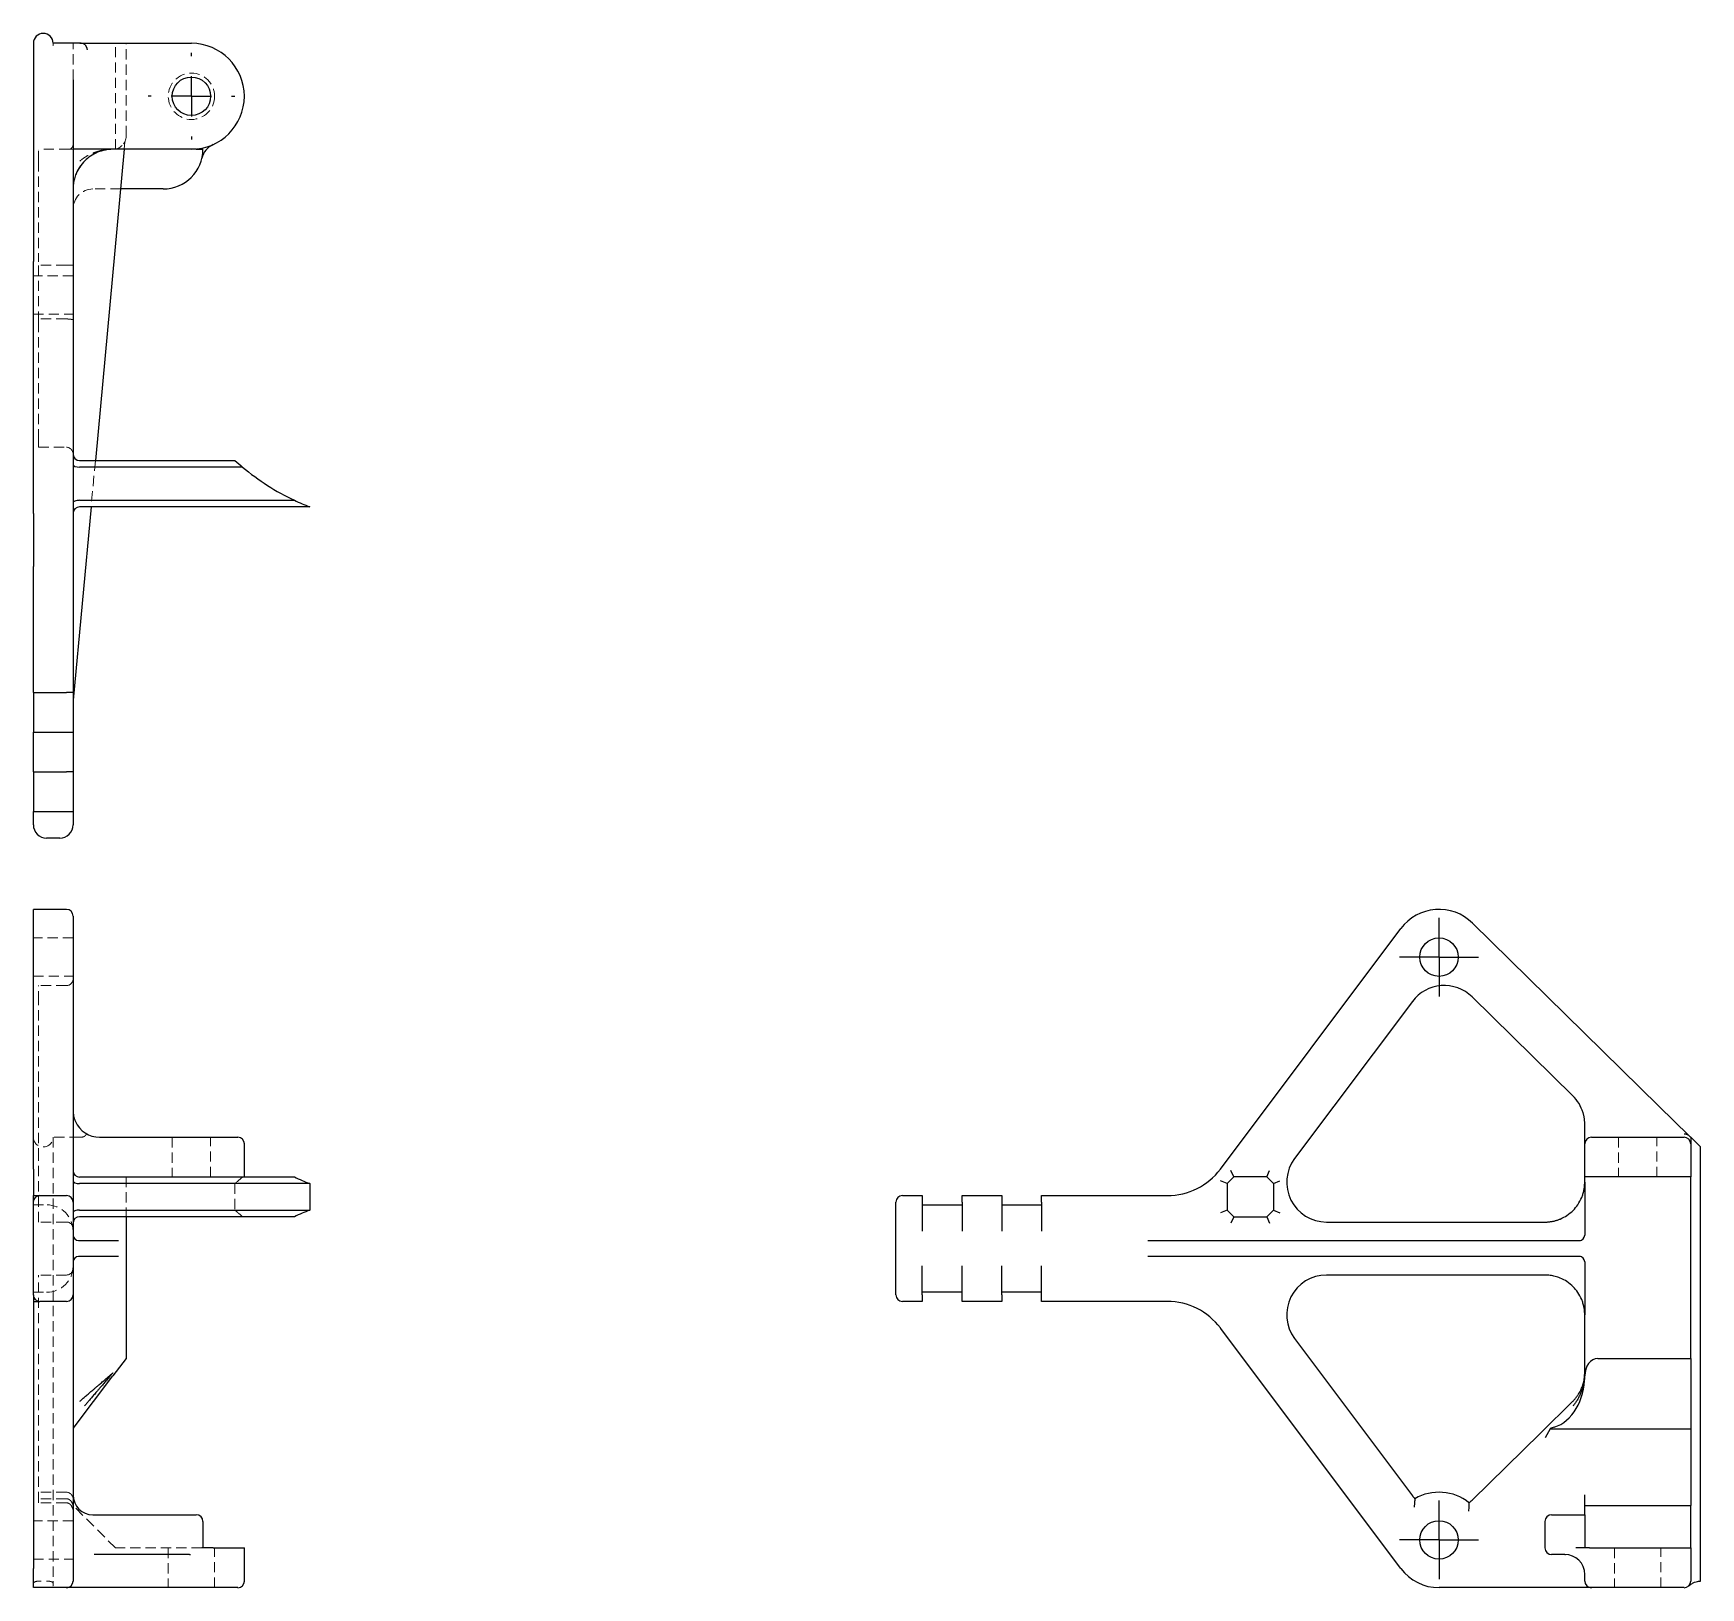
# Model space of a CAD drawing. Header units: millimetres. Extents: x 66 to 273, y 15 to 208.
import ezdxf

# ---------------------------------------------------------------- set-up
doc = ezdxf.new("R2010")
doc.units = ezdxf.units.MM
doc.linetypes.add('HIDDEN', pattern=[1.905, 1.27, -0.635])
doc.layers.add('10', color=7, linetype='Continuous')

# ---------------------------------------------------------------- blocks, each defined once
blk = doc.blocks.new('SW_CENTERMARKSYMBOL_0')
at = {"layer": '10', "color": 0}
for p, q in [((0, 5), (0, 5.38)), ((0, 0), (0, 2.5)), ((-5, 0), (-5.38, 0)), ((0, 0), (-2.5, 0)), ((0, 0), (0, -2.5)), ((0, 0), (2.5, 0)), ((5, 0), (5.38, 0)), ((0, -5), (0, -5.38))]:
    blk.add_line(p, q, dxfattribs=at)
blk = doc.blocks.new('SW_CENTERMARKSYMBOL_1')
at = {"layer": '10', "color": 0}
for p, q in [((0, 2.5), (0, 4.89)), ((0, 0), (0, 2.5)), ((-2.5, 0), (-4.89, 0)), ((0, 0), (-2.5, 0)), ((0, 0), (0, -2.5)), ((0, 0), (2.5, 0)), ((2.5, 0), (4.89, 0)), ((0, -2.5), (0, -4.89))]:
    blk.add_line(p, q, dxfattribs=at)
blk = doc.blocks.new('SW_CENTERMARKSYMBOL_2')
at = {"layer": '10', "color": 0}
for p, q in [((0, 2.5), (0, 4.89)), ((0, 0), (0, 2.5)), ((-2.5, 0), (-4.89, 0)), ((0, 0), (-2.5, 0)), ((0, 0), (0, -2.5)), ((0, 0), (2.5, 0)), ((2.5, 0), (4.89, 0)), ((0, -2.5), (0, -4.89))]:
    blk.add_line(p, q, dxfattribs=at)

msp = doc.modelspace()

# ---------------------------------------------------------------- linework, layer by layer
at = {"color": 7, "linetype": 'Continuous', "lineweight": 25}
for p, q in [((65.83, 206.77), (65.83, 179.64)), ((71.59, 206.77), (68.3, 206.77)), ((71.59, 206.77), (74.06, 206.77)), ((74.06, 206.77), (85.47, 206.77)), ((70.77, 202.24), (70.77, 179.06)), ((74.06, 193.6), (70.77, 193.6)), ((77.13, 193.6), (73.54, 154.91)), ((85.47, 193.6), (74.06, 193.6)), ((86.08, 193.6), (85.47, 193.6)), ((86.08, 193.6), (86.9, 193.6)), ((81.96, 188.66), (76.67, 188.66)), ((65.83, 170.75), (65.83, 179.64)), ((70.77, 179.06), (70.77, 171.41)), ((65.83, 148.33), (65.83, 170.75)), ((70.77, 171.41), (70.77, 148.99)), ((71.58, 154.91), (90.88, 154.91)), ((91.83, 154.09), (71.58, 154.09)), ((71.58, 149.98), (98.26, 149.98)), ((65.83, 148.33), (65.83, 141.74)), ((73, 149.15), (70.77, 125.13)), ((70.77, 148.99), (70.77, 141.74)), ((100.17, 149.15), (71.58, 149.15)), ((65.83, 126.11), (65.83, 141.74)), ((70.77, 141.74), (70.77, 126.11)), ((65.83, 126.11), (69.94, 126.11)), ((65.83, 126.11), (65.83, 121.17)), ((70.77, 126.11), (69.94, 126.11)), ((70.77, 126.11), (70.77, 121.17)), ((65.83, 121.17), (69.94, 121.17)), ((65.83, 116.23), (65.83, 121.17)), ((69.94, 121.17), (70.77, 121.17)), ((70.77, 121.17), (70.77, 116.23)), ((65.83, 116.23), (69.94, 116.23)), ((65.83, 116.23), (65.83, 111.29)), ((70.77, 116.23), (69.94, 116.23)), ((70.77, 116.23), (70.77, 111.29)), ((65.83, 111.29), (66.65, 111.29)), ((65.83, 109.65), (65.83, 111.29)), ((66.65, 111.29), (69.94, 111.29)), ((69.94, 111.29), (70.77, 111.29)), ((70.77, 111.29), (70.77, 109.65)), ((69.12, 108), (67.48, 108)), ((69.94, 99.14), (65.83, 99.14)), ((65.83, 96.77), (65.83, 99.14)), ((70.77, 98.32), (70.77, 96.28)), ((244.64, 97.44), (267.81, 74.71)), ((65.83, 66.88), (65.83, 96.77)), ((70.77, 96.28), (70.77, 66.38)), ((213.33, 66.88), (235.75, 96.77)), ((237.18, 87.71), (222.55, 68.19)), ((257.12, 75.98), (244.59, 88.27)), ((267.81, 74.71), (271.58, 71.01)), ((74.06, 70.83), (85.47, 70.83)), ((85.47, 70.83), (91.23, 70.83)), ((258.6, 70), (258.6, 72.45)), ((259.42, 70.83), (270.94, 70.83)), ((271.77, 70.83), (271.77, 70)), ((271.77, 70.83), (273, 69.62)), ((92.05, 65.89), (92.05, 70)), ((258.6, 65.89), (258.6, 70)), ((271.77, 70), (271.77, 65.89)), ((273, 15.68), (273, 69.62)), ((65.83, 66.88), (65.83, 63.58)), ((70.77, 66.38), (70.77, 62.76)), ((214.98, 65.89), (214.64, 66.7)), ((219.09, 65.89), (219.43, 66.7)), ((71.58, 65.89), (98.26, 65.89)), ((100.17, 65.07), (71.58, 65.07)), ((100.17, 65.07), (100.17, 61.77)), ((214.15, 65.07), (213.34, 65.4)), ((214.98, 65.89), (214.15, 65.07)), ((214.15, 65.07), (214.15, 61.77)), ((219.09, 65.89), (214.98, 65.89)), ((219.91, 65.07), (219.09, 65.89)), ((219.91, 65.07), (220.73, 65.4)), ((219.91, 65.07), (219.91, 61.77)), ((271.77, 65.89), (258.6, 65.89)), ((258.6, 65.23), (258.6, 65.89)), ((258.6, 65.23), (258.6, 58.65)), ((271.77, 43.35), (271.77, 65.89)), ((65.83, 63.58), (66.65, 63.58)), ((65.83, 62.76), (65.83, 63.58)), ((65.83, 51.24), (65.83, 62.76)), ((66.65, 63.58), (67.48, 63.58)), ((67.48, 63.58), (69.12, 63.58)), ((69.12, 63.58), (69.94, 63.58)), ((70.77, 62.76), (70.77, 51.24)), ((173, 51.24), (173, 62.76)), ((173.82, 63.58), (174.65, 63.58)), ((174.65, 63.58), (176.29, 63.58)), ((176.29, 63.58), (176.29, 62.76)), ((176.29, 62.76), (176.29, 59.14)), ((176.29, 62.43), (181.23, 62.43)), ((181.23, 62.76), (181.23, 63.58)), ((181.23, 63.58), (186.17, 63.58)), ((181.23, 62.76), (181.23, 59.14)), ((186.17, 63.58), (186.17, 62.76)), ((186.17, 62.76), (186.17, 59.14)), ((186.17, 62.43), (191.11, 62.43)), ((191.11, 63.58), (206.74, 63.58)), ((191.11, 62.76), (191.11, 63.58)), ((191.11, 62.76), (191.11, 59.14)), ((71.58, 61.77), (100.17, 61.77)), ((98.26, 60.95), (71.58, 60.95)), ((77.35, 60.95), (77.35, 43.35)), ((214.15, 61.77), (213.34, 61.44)), ((214.15, 61.77), (214.98, 60.95)), ((214.98, 60.95), (214.64, 60.14)), ((214.98, 60.95), (219.09, 60.95)), ((219.09, 60.95), (219.91, 61.77)), ((219.09, 60.95), (219.43, 60.14)), ((219.91, 61.77), (220.73, 61.44)), ((226.5, 60.29), (253.66, 60.29)), ((71.43, 57.99), (76.41, 57.99)), ((76.41, 56.01), (71.43, 56.01)), ((204.32, 57.99), (258.05, 57.99)), ((258.05, 56.01), (204.32, 56.01)), ((176.29, 51.24), (176.29, 54.86)), ((181.23, 51.24), (181.23, 54.86)), ((186.17, 51.24), (186.17, 54.86)), ((191.11, 51.24), (191.11, 54.86)), ((258.6, 55.35), (258.6, 48.77)), ((253.66, 53.71), (226.5, 53.71)), ((65.83, 51.24), (65.83, 50.42)), ((65.83, 50.42), (66.65, 50.42)), ((65.83, 50.42), (65.83, 47.12)), ((67.48, 50.42), (66.65, 50.42)), ((69.12, 50.42), (67.48, 50.42)), ((69.94, 50.42), (69.12, 50.42)), ((70.77, 51.24), (70.77, 47.62)), ((174.65, 50.42), (173.82, 50.42)), ((176.29, 50.42), (174.65, 50.42)), ((181.23, 51.57), (176.29, 51.57)), ((176.29, 51.24), (176.29, 50.42)), ((181.23, 50.42), (181.23, 51.24)), ((186.17, 50.42), (181.23, 50.42)), ((191.11, 51.57), (186.17, 51.57)), ((186.17, 51.24), (186.17, 50.42)), ((191.11, 50.42), (191.11, 51.24)), ((206.74, 50.42), (191.11, 50.42)), ((258.6, 41.55), (258.6, 48.77)), ((65.83, 47.12), (65.83, 17.23)), ((70.77, 47.62), (70.77, 17.72)), ((235.75, 17.23), (213.33, 47.12)), ((222.55, 45.81), (237.18, 26.29)), ((77.35, 43.35), (75.71, 41.17)), ((258.6, 41.55), (258.6, 41.17)), ((260.24, 43.35), (271.77, 43.35)), ((271.77, 43.35), (271.77, 34.61)), ((70.9, 34.79), (75.71, 41.17)), ((253.08, 34.06), (257.12, 38.02)), ((244.59, 25.73), (253.08, 34.06)), ((254.32, 34.61), (253.66, 33.48)), ((254.32, 34.61), (271.77, 34.61)), ((271.77, 34.61), (271.77, 25.07)), ((258.6, 23.91), (258.6, 26.38)), ((258.6, 25.07), (271.77, 25.07)), ((271.77, 19.8), (271.77, 25.07)), ((73.24, 23.91), (81.96, 23.91)), ((81.96, 23.91), (86.08, 23.91)), ((86.9, 23.09), (86.9, 19.8)), ((253.66, 19.8), (253.66, 23.09)), ((254.48, 23.91), (258.6, 23.91)), ((258.6, 23.91), (258.6, 23.09)), ((258.6, 23.09), (258.6, 19.8)), ((81.96, 18.98), (73.38, 18.98)), ((85.25, 18.98), (81.96, 18.98)), ((88.17, 19.8), (86.77, 19.8)), ((88.17, 19.8), (92.05, 19.8)), ((92.05, 15.68), (92.05, 19.8)), ((256.13, 18.98), (254.48, 18.98)), ((259.17, 19.8), (257.48, 19.8)), ((259.17, 19.8), (271.77, 19.8)), ((271.77, 19.8), (271.77, 15.68)), ((65.83, 14.86), (65.83, 17.23)), ((70.77, 17.72), (70.77, 15.68)), ((69.94, 14.86), (65.83, 14.86)), ((75.71, 14.86), (69.94, 14.86)), ((85.47, 14.86), (75.71, 14.86)), ((91.23, 14.86), (85.47, 14.86)), ((253.66, 14.86), (240.49, 14.86)), ((259.42, 14.86), (253.66, 14.86)), ((258.6, 15.68), (258.6, 16.51)), ((270.94, 14.86), (259.42, 14.86))]:
    msp.add_line(p, q, dxfattribs=at)
at = {"color": 7, "linetype": 'HIDDEN', "lineweight": 18}
for p, q in [((70.77, 202.24), (70.77, 206.77)), ((76.04, 193.6), (76.04, 206.77)), ((77.35, 195.24), (77.35, 206.77)), ((70.3, 193.6), (66.49, 193.6)), ((66.49, 192.12), (66.49, 193.6)), ((70.77, 193.6), (70.3, 193.6)), ((77.21, 194.5), (77.13, 193.6)), ((66.49, 192.12), (66.49, 179.59)), ((76.67, 188.66), (73.24, 188.66)), ((66.49, 172.18), (66.49, 179.59)), ((69.94, 179.21), (66.49, 179.21)), ((70.77, 177.88), (65.83, 177.88)), ((65.83, 173.1), (70.77, 173.1)), ((69.94, 172.51), (66.49, 172.51)), ((66.49, 157.55), (66.49, 172.18)), ((66.49, 156.56), (66.49, 157.55)), ((66.49, 156.56), (69.94, 156.56)), ((73.54, 154.91), (73, 149.15)), ((70.77, 95.6), (65.83, 95.6)), ((65.83, 90.83), (70.77, 90.83)), ((66.49, 87.71), (66.49, 89.68)), ((69.94, 89.68), (66.49, 89.68)), ((66.49, 68.19), (66.49, 87.71)), ((68.3, 70.83), (68.3, 15.68)), ((71.59, 70.83), (68.3, 70.83)), ((83.08, 70.83), (83.08, 65.89)), ((87.86, 65.89), (87.86, 70.83)), ((262.79, 70.83), (262.79, 65.89)), ((267.57, 65.89), (267.57, 70.83)), ((66.49, 60.29), (66.49, 68.19)), ((77.35, 65.89), (77.35, 60.95)), ((90.88, 65.07), (90.88, 61.77)), ((65.83, 62.43), (67.48, 62.43)), ((69.94, 60.29), (66.49, 60.29)), ((66.49, 45.81), (66.49, 53.71)), ((69.94, 53.71), (66.49, 53.71)), ((65.83, 51.57), (67.48, 51.57)), ((66.49, 45.81), (66.49, 26.29)), ((69.94, 26.71), (66.49, 26.71)), ((66.49, 26.29), (66.49, 25.91)), ((69.94, 25.91), (66.49, 25.91)), ((66.49, 25.91), (66.49, 25.4)), ((69.94, 25.4), (66.49, 25.4)), ((76.04, 19.8), (70.77, 25.07)), ((70.77, 23.17), (65.83, 23.17)), ((86.77, 19.8), (76.04, 19.8)), ((82.59, 19.8), (82.59, 14.86)), ((88.35, 14.86), (88.35, 19.8)), ((262.3, 19.8), (262.3, 14.86)), ((268.06, 14.86), (268.06, 19.8)), ((65.83, 18.4), (70.77, 18.4)), ((68.3, 15.27), (68.3, 15.68))]:
    msp.add_line(p, q, dxfattribs=at)
msp.add_circle((85.47, 200.18), 2.88, dxfattribs=at)
at = {"color": 7, "linetype": 'Continuous', "lineweight": 25}
for centre in [(85.47, 200.18), (240.49, 93.21), (240.49, 20.79)]:
    msp.add_circle(centre, 2.39, dxfattribs=at)
for centre, radius, start, end in [((67.06, 206.77), 1.23, 0, 180), ((85.47, 200.18), 6.58, 270, 90), ((81.96, 193.6), 4.94, 270, 0), ((89.18, 191.92), 2.47, 114.1755, 166.9301), ((71.58, 155.73), 0.815, 180, 270), ((111.1, 177.14), 30.04, 227.7081, 230.0963), ((111.1, 177.14), 30.04, 230.0963, 244.7036), ((111.1, 177.14), 30.04, 244.7036, 248.6709), ((71.58, 148.34), 0.815, 90, 180), ((71.43, 125.07), 0.658, 174.6975, 180), ((67.48, 109.65), 1.65, 180, 270), ((69.12, 109.65), 1.65, 270, 0), ((69.94, 98.32), 0.823, 0, 90), ((240.49, 93.21), 5.93, 45.5424, 143.1301), ((241.13, 84.74), 4.94, 45.5424, 143.1301), ((253.66, 72.45), 4.94, 16.8307, 45.5424), ((74.06, 74.12), 3.29, 203.9139, 270), ((91.23, 70), 0.823, 0, 90), ((259.42, 70), 0.823, 90, 180), ((270.94, 70), 0.823, 0, 90), ((71.58, 66.7), 0.815, 180, 270), ((206.74, 71.81), 8.23, 270, 323.1301), ((226.5, 65.23), 4.94, 143.1301, 270), ((111.1, 93.05), 30.04, 244.7036, 248.6709), ((66.65, 62.76), 0.823, 90, 180), ((69.94, 62.76), 0.823, 0, 90), ((173.82, 62.76), 0.823, 90, 180), ((71.58, 60.14), 0.815, 90, 180), ((111.1, 33.79), 30.04, 111.3291, 115.2964), ((71.43, 58.65), 0.658, 180, 270), ((257.94, 58.65), 0.658, 270, 0), ((71.43, 55.35), 0.658, 90, 180), ((257.94, 55.35), 0.658, 0, 90), ((226.5, 48.77), 4.94, 90, 216.8699), ((66.65, 51.24), 0.823, 180, 270), ((69.94, 51.24), 0.823, 270, 0), ((173.82, 51.24), 0.823, 180, 270), ((206.74, 42.19), 8.23, 36.8699, 90), ((73.24, 26.38), 2.47, 180, 270), ((241.13, 29.26), 4.94, 216.8699, 222.7442), ((240.49, 20.79), 5.93, 51.0894, 120.2382), ((241.13, 29.26), 4.94, 308.5834, 314.4576), ((86.08, 23.09), 0.823, 0, 90), ((254.48, 23.09), 0.823, 90, 180), ((254.48, 19.8), 0.823, 180, 270), ((256.13, 16.51), 2.47, 0, 90), ((240.49, 20.79), 5.93, 216.8699, 270), ((69.94, 15.68), 0.823, 270, 0), ((91.23, 15.68), 0.823, 270, 0), ((259.42, 15.68), 0.823, 180, 270), ((270.94, 15.68), 0.823, 270, 0)]:
    msp.add_arc(centre, radius, start, end, dxfattribs=at)
at = {"color": 7, "linetype": 'HIDDEN', "lineweight": 18}
for centre, radius, start, end in [((75.71, 195.24), 1.65, 270, 0), ((77.86, 194.43), 0.658, 159.4678, 174.6975), ((75.71, 188.66), 4.94, 143.0598, 157.9845), ((73.24, 186.19), 2.47, 90, 180), ((69.94, 155.74), 0.823, 0, 90), ((69.94, 90.5), 0.823, 270, 0), ((111.1, 42.84), 30.04, 129.9037, 132.2919), ((67.48, 59.14), 3.29, 0, 90), ((69.94, 59.47), 0.823, 0, 90), ((111.1, 84), 30.04, 227.7081, 230.0963), ((67.48, 54.86), 3.29, 270, 0), ((69.94, 54.53), 0.823, 270, 0), ((69.94, 25.89), 0.823, 0, 90)]:
    msp.add_arc(centre, radius, start, end, dxfattribs=at)
at = {"color": 7, "linetype": 'Continuous', "lineweight": 25}
for centre, major_axis, ratio, start_param, end_param in [((71.58, 154.43), (0.815, 0), 0.414214, 3.141593, 4.712389), ((71.58, 149.64), (0.815, 0), 0.414214, 1.570796, 3.141593), ((71.58, 65.4), (0.815, 0), 0.414214, 3.141593, 4.712389), ((71.58, 61.44), (0.815, 0), 0.414214, 1.570796, 3.141593), ((260.24, 41.17), (0, 2.18), 0.753554, 0, 1.570796), ((253.66, 41.17), (0, 6.55), 0.753554, 3.376552, 4.712389)]:
    msp.add_ellipse(centre, major_axis=major_axis, ratio=ratio, start_param=start_param, end_param=end_param, dxfattribs=at)
at = {"color": 7, "linetype": 'HIDDEN', "lineweight": 18}
msp.add_ellipse((67.06, 70.83), major_axis=(1.23, 0), ratio=0.981245, start_param=3.141593, end_param=6.283185, dxfattribs=at)
for points, knots in [([(68.27, 206.49), (68.29, 206.57), (68.29, 206.64), (68.3, 206.74), (68.3, 206.77), (68.3, 206.77)], [0, 0, 0, 0, 0.5, 0.5, 1, 1, 1, 1]), ([(70.77, 194.23), (70.77, 194.16), (70.76, 194.01), (70.65, 193.81), (70.5, 193.66), (70.46, 193.63), (70.43, 193.61)], [0, 0, 0, 0, 0.2048778, 0.4407238, 0.7042554, 1, 1, 1, 1]), ([(71.59, 192.12), (71.7, 192.2), (71.91, 192.38), (72.25, 192.61), (72.63, 192.84), (73.04, 193.04), (73.51, 193.23), (74.09, 193.41), (74.63, 193.53), (74.98, 193.55), (75.09, 193.55)], [0, 0, 0, 0, 0.097328, 0.201751, 0.313367, 0.432253, 0.558478, 0.714247, 0.917421, 1, 1, 1, 1]), ([(77.21, 194.52), (77.21, 194.52), (77.21, 194.53), (77.21, 194.54), (77.21, 194.55), (77.2, 194.54), (77.16, 194.45), (77.08, 194.34), (77.02, 194.25)], [0, 0, 0, 0, 0.019365, 0.042204, 0.101164, 0.183206, 0.293328, 1, 1, 1, 1]), ([(69.94, 179.21), (70.07, 179.21), (70.19, 179.21), (70.4, 179.21), (70.49, 179.21), (70.7, 179.19), (70.77, 179.18), (70.77, 179.14)], [0, 0, 0, 0, 0.25, 0.25, 0.5, 0.5, 1, 1, 1, 1]), ([(69.94, 172.51), (70.07, 172.51), (70.19, 172.5), (70.4, 172.48), (70.49, 172.47), (70.7, 172.44), (70.77, 172.42), (70.77, 172.41)], [0, 0, 0, 0, 0.25, 0.25, 0.5, 0.5, 1, 1, 1, 1]), ([(72.26, 71.01), (72.23, 70.97), (72.18, 70.94), (72.08, 70.89), (72.02, 70.87), (71.84, 70.84), (71.72, 70.83), (71.59, 70.83)], [0, 0, 0, 0, 0.25, 0.25, 0.5, 0.5, 1, 1, 1, 1]), ([(72.26, 71.01), (72.27, 71.02), (72.3, 71.06), (72.34, 71.11), (72.38, 71.15), (72.42, 71.18), (72.46, 71.2), (72.49, 71.22), (72.51, 71.21), (72.52, 71.21)], [0, 0, 0, 0, 0.114092, 0.237726, 0.370937, 0.513748, 0.666178, 0.828249, 1, 1, 1, 1]), ([(69.94, 25.91), (70.07, 25.91), (70.19, 25.87), (70.4, 25.74), (70.49, 25.65), (70.7, 25.35), (70.77, 25.1), (70.77, 24.86)], [0, 0, 0, 0, 0.25, 0.25, 0.5, 0.5, 1, 1, 1, 1]), ([(69.94, 25.4), (70.07, 25.4), (70.19, 25.36), (70.4, 25.23), (70.49, 25.14), (70.7, 24.84), (70.77, 24.59), (70.77, 24.35)], [0, 0, 0, 0, 0.25, 0.25, 0.5, 0.5, 1, 1, 1, 1]), ([(68.27, 15.07), (68.3, 15.19), (68.31, 15.29), (68.28, 15.42), (68.26, 15.46), (68.2, 15.53), (68.16, 15.56), (68.03, 15.62), (67.9, 15.65), (67.6, 15.67), (67.42, 15.68), (67.06, 15.68), (66.87, 15.68), (66.53, 15.67), (66.36, 15.67), (66.1, 15.62), (65.99, 15.58), (65.86, 15.46), (65.83, 15.38), (65.83, 15.28)], [0, 0, 0, 0, 0.125, 0.125, 0.1875, 0.1875, 0.25, 0.25, 0.375, 0.375, 0.5, 0.5, 0.625, 0.625, 0.75, 0.75, 0.875, 0.875, 1, 1, 1, 1]), ([(68.27, 15.07), (68.29, 15.14), (68.29, 15.24), (68.3, 15.45), (68.3, 15.57), (68.3, 15.68)], [0, 0, 0, 0, 0.5, 0.5, 1, 1, 1, 1])]:
    msp.add_open_spline(points, degree=3, knots=knots, dxfattribs=at)
at = {"color": 7, "linetype": 'Continuous', "lineweight": 25}
for points, knots in [([(72.26, 206.58), (72.23, 206.62), (72.18, 206.65), (72.08, 206.7), (72.02, 206.72), (71.84, 206.76), (71.72, 206.77), (71.59, 206.77)], [0, 0, 0, 0, 0.25, 0.25, 0.5, 0.5, 1, 1, 1, 1]), ([(72.26, 206.58), (72.27, 206.56), (72.3, 206.52), (72.34, 206.46), (72.38, 206.38), (72.42, 206.28), (72.46, 206.18), (72.49, 206.06), (72.51, 205.98), (72.52, 205.94)], [0, 0, 0, 0, 0.114092, 0.237726, 0.370937, 0.513748, 0.666178, 0.828249, 1, 1, 1, 1]), ([(75.71, 193.6), (75.64, 193.6), (75.51, 193.59), (75.32, 193.58), (75.15, 193.57), (75, 193.55), (74.86, 193.52), (74.62, 193.48), (74.27, 193.39), (73.65, 193.17), (72.96, 192.8), (72.2, 192.18), (71.59, 191.45), (71.22, 190.76), (71.03, 190.25), (70.93, 189.94), (70.86, 189.62), (70.81, 189.3), (70.77, 188.98), (70.77, 188.77), (70.77, 188.66)], [0, 0, 0, 0, 0.031885, 0.060971, 0.087259, 0.110749, 0.13144, 0.149332, 0.226889, 0.295382, 0.441688, 0.566256, 0.689917, 0.79856, 0.83408, 0.86861, 0.902301, 0.935313, 0.96782, 1, 1, 1, 1]), ([(70.77, 74.12), (70.77, 74.07), (70.77, 73.97), (70.78, 73.83), (70.8, 73.68), (70.82, 73.53), (70.85, 73.38), (70.89, 73.23), (70.94, 73.08), (70.99, 72.93), (71.03, 72.83), (71.05, 72.78)], [0, 0, 0, 0, 0.110286, 0.220351, 0.330379, 0.440554, 0.551061, 0.662081, 0.773794, 0.886376, 1, 1, 1, 1]), ([(258.6, 72.45), (258.6, 72.5), (258.6, 72.6), (258.59, 72.76), (258.58, 72.91), (258.56, 73.07), (258.54, 73.23), (258.51, 73.39), (258.47, 73.56), (258.43, 73.72), (258.4, 73.83), (258.39, 73.88)], [0, 0, 0, 0, 0.112664, 0.224205, 0.33493, 0.445157, 0.555204, 0.665394, 0.776047, 0.887479, 1, 1, 1, 1]), ([(271.58, 71.01), (271.56, 71.02), (271.52, 71.06), (271.46, 71.11), (271.38, 71.15), (271.28, 71.18), (271.18, 71.2), (271.06, 71.22), (270.98, 71.21), (270.94, 71.21)], [0, 0, 0, 0, 0.114092, 0.237726, 0.370937, 0.513748, 0.666178, 0.828249, 1, 1, 1, 1]), ([(271.58, 71.01), (271.62, 70.97), (271.65, 70.94), (271.7, 70.89), (271.72, 70.87), (271.76, 70.84), (271.77, 70.83), (271.77, 70.83)], [0, 0, 0, 0, 0.25, 0.25, 0.5, 0.5, 1, 1, 1, 1]), ([(253.66, 60.29), (253.72, 60.29), (253.83, 60.29), (254.01, 60.3), (254.18, 60.32), (254.36, 60.34), (254.53, 60.37), (254.7, 60.4), (254.88, 60.44), (255.05, 60.49), (255.22, 60.54), (255.38, 60.6), (255.8, 60.77), (256.45, 61.12), (257.18, 61.73), (257.8, 62.48), (258.17, 63.18), (258.39, 63.79), (258.5, 64.23), (258.58, 64.72), (258.59, 65.04), (258.6, 65.23)], [0, 0, 0, 0, 0.017527, 0.035127, 0.052829, 0.070662, 0.088656, 0.106838, 0.125235, 0.143874, 0.16278, 0.181976, 0.201487, 0.310121, 0.433784, 0.558342, 0.704651, 0.773135, 0.850697, 0.912756, 1, 1, 1, 1]), ([(258.6, 48.77), (258.6, 48.84), (258.59, 48.97), (258.58, 49.16), (258.57, 49.33), (258.55, 49.48), (258.52, 49.61), (258.48, 49.86), (258.39, 50.21), (258.17, 50.82), (257.8, 51.52), (257.18, 52.27), (256.45, 52.88), (255.76, 53.26), (255.25, 53.45), (254.94, 53.54), (254.62, 53.62), (254.3, 53.67), (253.98, 53.7), (253.77, 53.71), (253.66, 53.71)], [0, 0, 0, 0, 0.031885, 0.060971, 0.087259, 0.110749, 0.13144, 0.149332, 0.226889, 0.295382, 0.441688, 0.566256, 0.689917, 0.79856, 0.83408, 0.86861, 0.902301, 0.935313, 0.96782, 1, 1, 1, 1]), ([(71.59, 38.02), (71.65, 38.07), (71.76, 38.17), (71.94, 38.32), (72.13, 38.48), (72.32, 38.65), (72.53, 38.83), (72.75, 39.02), (72.98, 39.22), (73.23, 39.42), (73.5, 39.65), (73.81, 39.92), (74.19, 40.25), (74.64, 40.63), (75.15, 41.07), (75.51, 41.38), (75.71, 41.55)], [0, 0, 0, 0, 0.045547, 0.092956, 0.142242, 0.193421, 0.246506, 0.301508, 0.358437, 0.417304, 0.478117, 0.553262, 0.643017, 0.747389, 0.866383, 1, 1, 1, 1]), ([(75.71, 41.55), (75.63, 41.46), (75.48, 41.28), (75.26, 41.03), (75.05, 40.78), (74.85, 40.55), (74.67, 40.34), (74.49, 40.13), (74.33, 39.95), (74.18, 39.77), (74.04, 39.61), (73.91, 39.46), (73.7, 39.21), (73.42, 38.88), (73.06, 38.47), (72.74, 38.09), (72.45, 37.75), (72.27, 37.54), (72.18, 37.44)], [0, 0, 0, 0, 0.062527, 0.122037, 0.178531, 0.232009, 0.282471, 0.329917, 0.374348, 0.415765, 0.454168, 0.489559, 0.521938, 0.629958, 0.731712, 0.827256, 0.916657, 1, 1, 1, 1]), ([(258.6, 41.55), (258.6, 41.46), (258.59, 41.28), (258.58, 41.03), (258.55, 40.78), (258.52, 40.55), (258.49, 40.34), (258.45, 40.13), (258.4, 39.95), (258.36, 39.77), (258.31, 39.61), (258.26, 39.46), (258.18, 39.21), (258.04, 38.88), (257.84, 38.47), (257.61, 38.09), (257.38, 37.75), (257.2, 37.54), (257.12, 37.44)], [0, 0, 0, 0, 0.062527, 0.122037, 0.178531, 0.232009, 0.282471, 0.329917, 0.374348, 0.415765, 0.454168, 0.489559, 0.521938, 0.629958, 0.731712, 0.827256, 0.916657, 1, 1, 1, 1]), ([(257.12, 38.02), (257.16, 38.07), (257.26, 38.17), (257.4, 38.32), (257.53, 38.48), (257.66, 38.65), (257.78, 38.83), (257.9, 39.02), (258.01, 39.22), (258.12, 39.42), (258.22, 39.65), (258.33, 39.92), (258.43, 40.25), (258.52, 40.63), (258.58, 41.07), (258.59, 41.38), (258.6, 41.55)], [0, 0, 0, 0, 0.045547, 0.092956, 0.142242, 0.193421, 0.246506, 0.301508, 0.358437, 0.417304, 0.478117, 0.553262, 0.643017, 0.747389, 0.866383, 1, 1, 1, 1]), ([(237.51, 25.91), (237.51, 25.91), (237.5, 25.87), (237.48, 25.74), (237.47, 25.65), (237.44, 25.35), (237.42, 25.1), (237.41, 24.86)], [0, 0, 0, 0, 0.25, 0.25, 0.5, 0.5, 1, 1, 1, 1]), ([(244.21, 25.4), (244.21, 25.4), (244.21, 25.36), (244.21, 25.23), (244.21, 25.14), (244.19, 24.84), (244.18, 24.59), (244.14, 24.35)], [0, 0, 0, 0, 0.25, 0.25, 0.5, 0.5, 1, 1, 1, 1]), ([(271.49, 15.07), (271.62, 15.17), (271.85, 15.35), (272.25, 15.54), (272.6, 15.63), (272.85, 15.67), (272.99, 15.68), (272.99, 15.68), (272.98, 15.68)], [0, 0, 0, 0, 0.209221, 0.384059, 0.55938, 0.724306, 0.893089, 1, 1, 1, 1])]:
    msp.add_open_spline(points, degree=3, knots=knots, dxfattribs=at)
at = {"color": 7, "linetype": 'HIDDEN', "lineweight": 18}
msp.add_open_spline([(70.91, 189.81), (70.87, 189.64), (70.82, 189.48), (70.77, 189.32)], degree=3, dxfattribs=at)
at = {"color": 7, "linetype": 'Continuous', "lineweight": 25}
for points in [[(70.91, 34.8), (70.87, 34.74), (70.82, 34.68), (70.77, 34.62)], [(254.81, 34.8), (254.64, 34.74), (254.48, 34.68), (254.32, 34.62)], [(85.25, 18.98), (85.29, 18.98), (85.33, 18.98), (85.36, 18.98)], [(256.13, 18.98), (256.15, 18.98), (256.18, 18.98), (256.2, 18.98)]]:
    msp.add_open_spline(points, degree=3, dxfattribs=at)

# ---------------------------------------------------------------- block references
at = {"layer": '10'}
for name, p in [('SW_CENTERMARKSYMBOL_0', (85.47, 200.18)), ('SW_CENTERMARKSYMBOL_2', (240.49, 93.21)), ('SW_CENTERMARKSYMBOL_1', (240.49, 20.79))]:
    msp.add_blockref(name, p, dxfattribs=at)

doc.saveas('drawing.dxf')
